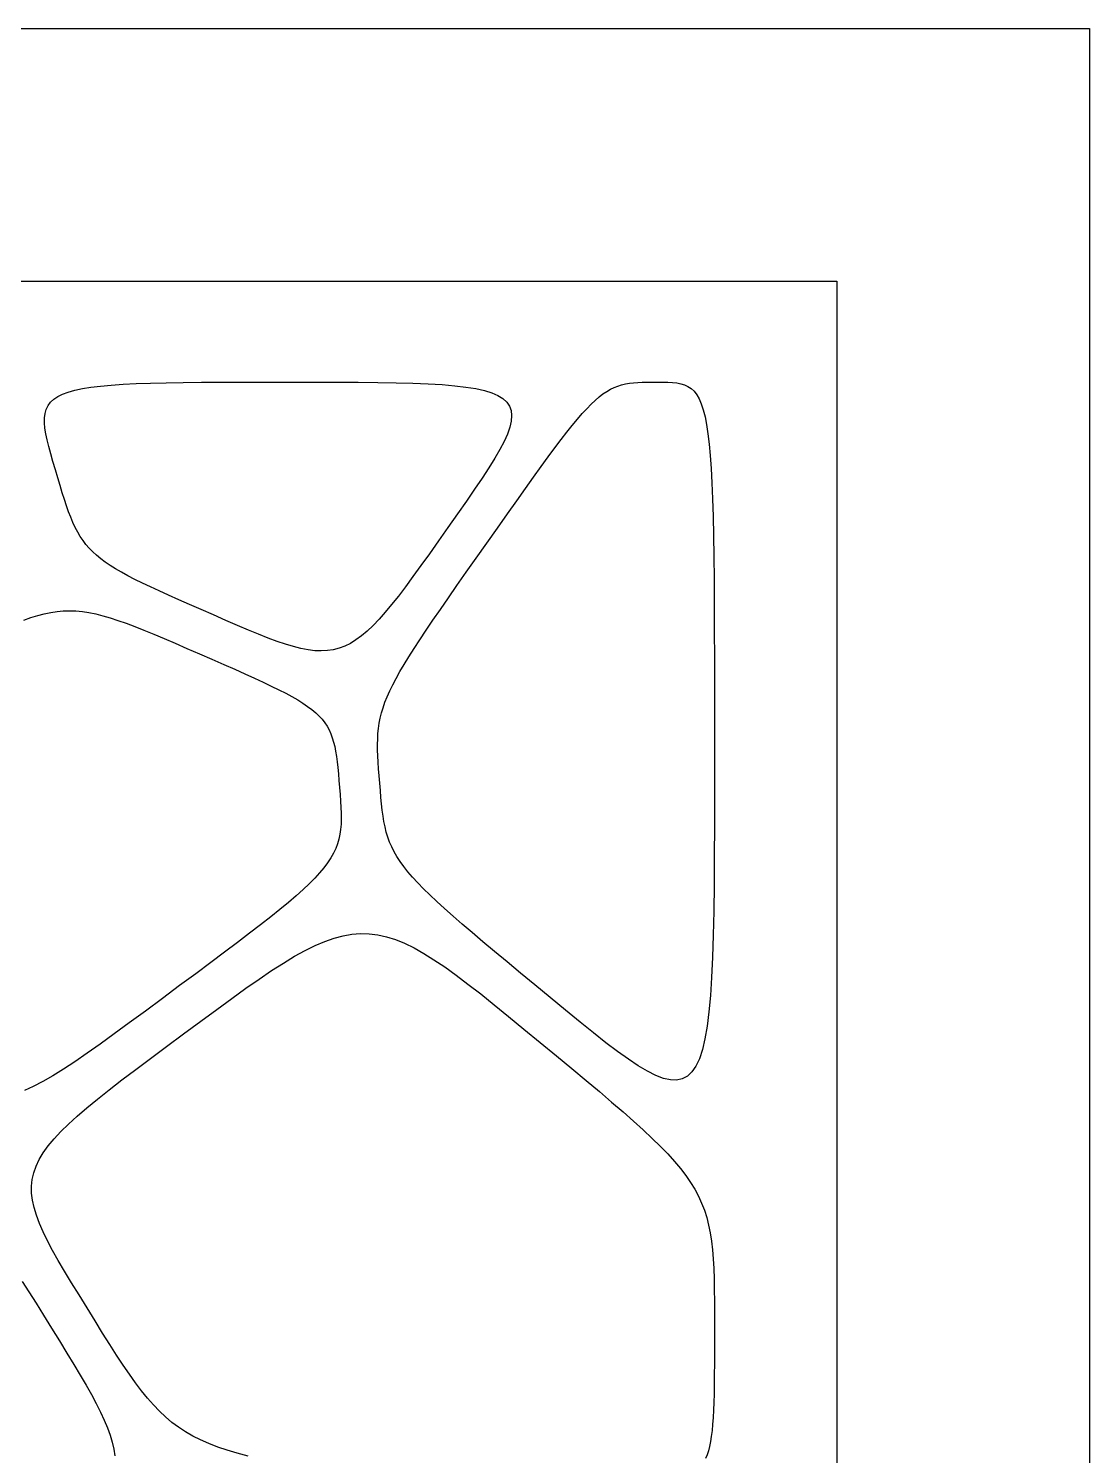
# Model space of a CAD drawing. Header units: millimetres. Extents: x 0 to 2400, y 0 to 1000.
# Drawn here: x 1980 to 2400, y 435 to 1000 of the extents above; entities that cross this region are included whole.
import ezdxf

# ---------------------------------------------------------------- set-up
doc = ezdxf.new("R2010")
doc.units = ezdxf.units.MM

msp = doc.modelspace()

# ---------------------------------------------------------------- linework, layer by layer
at = {"layer": '51'}
for p, q in [((1977.41, 503.784), (1980.05, 499.661)), ((1980.05, 499.661), (1982.85, 495.211)), ((1982.85, 495.211), (1985.82, 490.43)), ((1985.82, 490.43), (1988.97, 485.311)), ((1988.97, 485.311), (1992.13, 480.19)), ((1992.13, 480.19), (1995.07, 475.389)), ((1995.07, 475.389), (1997.81, 470.884)), ((1997.81, 470.884), (2000.33, 466.654)), ((2000.33, 466.654), (2002.65, 462.677)), ((2002.65, 462.677), (2004.75, 458.932)), ((2004.75, 458.932), (2006.65, 455.395)), ((2006.65, 455.395), (2008.34, 452.045)), ((2008.34, 452.045), (2009.81, 448.86)), ((2009.81, 448.86), (2011.08, 445.818)), ((2011.08, 445.818), (2012.14, 442.897)), ((2012.14, 442.897), (2012.99, 440.074)), ((2012.99, 440.074), (2013.63, 437.328)), ((2013.63, 437.328), (2014.06, 434.637))]:
    msp.add_line(p, q, dxfattribs=at)
at = {"layer": '56'}
for p, q in [((2097.19, 638.447), (2100.87, 639.738)), ((2100.87, 639.738), (2104.45, 640.687)), ((2104.45, 640.687), (2107.94, 641.292)), ((2107.94, 641.292), (2111.38, 641.554)), ((2111.38, 641.554), (2114.8, 641.471)), ((2114.8, 641.471), (2118.22, 641.042)), ((2118.22, 641.042), (2121.68, 640.268)), ((2121.68, 640.268), (2125.19, 639.147)), ((2125.19, 639.147), (2128.8, 637.678)), ((2085.19, 632.526), (2089.37, 634.84)), ((2089.37, 634.84), (2093.36, 636.814)), ((2093.36, 636.814), (2097.19, 638.447)), ((2128.8, 637.678), (2132.52, 635.862)), ((2132.52, 635.862), (2136.39, 633.697)), ((2136.39, 633.697), (2140.43, 631.182)), ((2076.12, 626.878), (2080.78, 629.871)), ((2080.78, 629.871), (2085.19, 632.526)), ((2140.43, 631.182), (2144.68, 628.317)), ((2144.68, 628.317), (2149.16, 625.101)), ((2065.94, 619.877), (2071.19, 623.546)), ((2071.19, 623.546), (2076.12, 626.878)), ((2149.16, 625.101), (2153.9, 621.534)), ((2060.35, 615.871), (2065.94, 619.877)), ((2153.9, 621.534), (2158.93, 617.615)), ((2158.93, 617.615), (2164.27, 613.343)), ((2048.06, 606.85), (2054.4, 611.528)), ((2054.4, 611.528), (2060.35, 615.871)), ((2164.27, 613.343), (2169.96, 608.717)), ((2041.29, 601.837), (2048.06, 606.85)), ((2169.96, 608.717), (2176.03, 603.737)), ((2034.53, 596.82), (2041.29, 601.837)), ((2176.03, 603.737), (2182.49, 598.402)), ((2028.21, 592.115), (2034.53, 596.82)), ((2182.49, 598.402), (2188.96, 593.063)), ((2022.33, 587.701), (2028.21, 592.115)), ((2188.96, 593.063), (2195.01, 588.057)), ((2195.01, 588.057), (2200.65, 583.361)), ((2011.83, 579.657), (2016.87, 583.555)), ((2016.87, 583.555), (2022.33, 587.701)), ((2200.65, 583.361), (2205.91, 578.954)), ((2007.21, 575.983), (2011.83, 579.657)), ((2205.91, 578.954), (2210.79, 574.811)), ((1999.16, 569.222), (2002.99, 572.512)), ((2002.99, 572.512), (2007.21, 575.983)), ((2210.79, 574.811), (2215.31, 570.91)), ((2215.31, 570.91), (2219.48, 567.229)), ((1992.68, 563.099), (1995.73, 566.092)), ((1995.73, 566.092), (1999.16, 569.222)), ((2219.48, 567.229), (2223.32, 563.745)), ((1987.69, 557.438), (1990, 560.221)), ((1990, 560.221), (1992.68, 563.099)), ((2223.32, 563.745), (2226.84, 560.435)), ((2226.84, 560.435), (2230.05, 557.277)), ((1984.13, 552.064), (1985.73, 554.726)), ((1985.73, 554.726), (1987.69, 557.438)), ((2230.05, 557.277), (2232.97, 554.247)), ((2232.97, 554.247), (2235.61, 551.324)), ((1981.94, 546.802), (1982.87, 549.43)), ((1982.87, 549.43), (1984.13, 552.064)), ((2235.61, 551.324), (2237.99, 548.485)), ((2237.99, 548.485), (2240.12, 545.706)), ((1981.06, 541.477), (1981.34, 544.158)), ((1981.34, 544.158), (1981.94, 546.802)), ((2240.12, 545.706), (2242.01, 542.965)), ((2242.01, 542.965), (2243.68, 540.24)), ((1981.1, 538.737), (1981.06, 541.477)), ((1981.43, 535.915), (1981.1, 538.737)), ((2243.68, 540.24), (2245.14, 537.508)), ((2245.14, 537.508), (2246.41, 534.746)), ((1982.07, 532.991), (1981.43, 535.915)), ((1982.99, 529.941), (1982.07, 532.991)), ((2246.41, 534.746), (2247.5, 531.931)), ((2247.5, 531.931), (2248.42, 529.041)), ((1984.2, 526.744), (1982.99, 529.941)), ((1985.67, 523.379), (1984.2, 526.744)), ((2248.42, 529.041), (2249.18, 526.053)), ((2249.18, 526.053), (2249.81, 522.945)), ((1987.42, 519.823), (1985.67, 523.379)), ((2249.81, 522.945), (2250.31, 519.693)), ((1989.42, 516.054), (1987.42, 519.823)), ((1991.67, 512.052), (1989.42, 516.054)), ((2250.31, 519.693), (2250.7, 516.275)), ((2250.7, 516.275), (2251, 512.669)), ((1994.17, 507.793), (1991.67, 512.052)), ((2251, 512.669), (2251.21, 508.852)), ((2251.21, 508.852), (2251.35, 504.8)), ((1996.9, 503.256), (1994.17, 507.793)), ((1999.86, 498.419), (1996.9, 503.256)), ((2251.35, 504.8), (2251.44, 500.492)), ((2003.03, 493.26), (1999.86, 498.419)), ((2251.44, 500.492), (2251.48, 495.905)), ((2006.21, 488.102), (2003.03, 493.26)), ((2251.48, 495.905), (2251.5, 491.015)), ((2009.21, 483.274), (2006.21, 488.102)), ((2251.5, 491.015), (2251.5, 485.801)), ((2012.04, 478.763), (2009.21, 483.274)), ((2251.5, 480.589), (2251.49, 475.71)), ((2251.5, 485.801), (2251.5, 480.589)), ((2014.73, 474.553), (2012.04, 478.763)), ((2251.49, 475.71), (2251.48, 471.153)), ((2017.31, 470.63), (2014.73, 474.553)), ((2019.79, 466.982), (2017.31, 470.63)), ((2251.48, 471.153), (2251.45, 466.903)), ((2022.21, 463.594), (2019.79, 466.982)), ((2024.59, 460.453), (2022.21, 463.594)), ((2251.45, 466.903), (2251.41, 462.948)), ((2026.94, 457.543), (2024.59, 460.453)), ((2251.34, 459.273), (2251.25, 455.867)), ((2251.41, 462.948), (2251.34, 459.273)), ((2029.31, 454.852), (2026.94, 457.543)), ((2031.7, 452.365), (2029.31, 454.852)), ((2034.14, 450.069), (2031.7, 452.365)), ((2251.13, 452.715), (2250.98, 449.805)), ((2251.25, 455.867), (2251.13, 452.715)), ((2036.66, 447.95), (2034.14, 450.069)), ((2039.29, 445.993), (2036.66, 447.95)), ((2250.78, 447.123), (2250.55, 444.656)), ((2250.98, 449.805), (2250.78, 447.123)), ((2042.04, 444.184), (2039.29, 445.993)), ((2044.94, 442.51), (2042.04, 444.184)), ((2048.02, 440.958), (2044.94, 442.51)), ((2051.29, 439.512), (2048.02, 440.958)), ((2250.26, 442.391), (2249.93, 440.315)), ((2250.55, 444.656), (2250.26, 442.391)), ((2054.79, 438.159), (2051.29, 439.512)), ((2058.53, 436.885), (2054.79, 438.159)), ((2062.54, 435.677), (2058.53, 436.885)), ((2066.85, 434.519), (2062.54, 435.677)), ((2249.08, 436.674), (2248.57, 435.083)), ((2249.53, 438.413), (2249.08, 436.674)), ((2249.93, 440.315), (2249.53, 438.413)), ((2248.57, 435.083), (2247.98, 433.629))]:
    msp.add_line(p, q, dxfattribs=at)
at = {"layer": '57'}
for p, q in [((1986.11, 768.218), (1988.65, 768.743)), ((1988.65, 768.743), (1991.16, 769.114)), ((1991.16, 769.114), (1993.65, 769.331)), ((1993.65, 769.331), (1996.14, 769.395)), ((1996.14, 769.395), (1998.64, 769.307)), ((1998.64, 769.307), (2001.19, 769.067)), ((2001.19, 769.067), (2003.81, 768.674)), ((2003.81, 768.674), (2006.5, 768.131)), ((1978.01, 765.711), (1980.8, 766.702)), ((1980.8, 766.702), (1983.5, 767.538)), ((1983.5, 767.538), (1986.11, 768.218)), ((2006.5, 768.131), (2009.3, 767.438)), ((2009.3, 767.438), (2012.22, 766.594)), ((2012.22, 766.594), (2015.29, 765.601)), ((2015.29, 765.601), (2018.52, 764.459)), ((2018.52, 764.459), (2021.94, 763.169)), ((2021.94, 763.169), (2025.57, 761.731)), ((2025.57, 761.731), (2029.43, 760.146)), ((2029.43, 760.146), (2033.53, 758.414)), ((2033.53, 758.414), (2037.91, 756.535)), ((2037.91, 756.535), (2042.57, 754.511)), ((2042.57, 754.511), (2047.54, 752.342)), ((2047.54, 752.342), (2052.51, 750.171)), ((2052.51, 750.171), (2057.17, 748.134)), ((2057.17, 748.134), (2061.51, 746.22)), ((2061.51, 746.22), (2065.56, 744.419)), ((2065.56, 744.419), (2069.31, 742.72)), ((2069.31, 742.72), (2072.8, 741.112)), ((2072.8, 741.112), (2076.02, 739.585)), ((2076.02, 739.585), (2078.98, 738.128)), ((2078.98, 738.128), (2081.71, 736.73)), ((2081.71, 736.73), (2084.2, 735.38)), ((2084.2, 735.38), (2086.47, 734.069)), ((2086.47, 734.069), (2088.54, 732.785)), ((2088.54, 732.785), (2090.4, 731.518)), ((2090.4, 731.518), (2092.08, 730.256)), ((2092.08, 730.256), (2093.59, 728.99)), ((2093.59, 728.99), (2094.93, 727.709)), ((2094.93, 727.709), (2096.12, 726.401)), ((2096.12, 726.401), (2097.17, 725.057)), ((2097.17, 725.057), (2098.09, 723.665)), ((2098.09, 723.665), (2098.89, 722.216)), ((2098.89, 722.216), (2099.58, 720.698)), ((2099.58, 720.698), (2100.17, 719.1)), ((2100.17, 719.1), (2100.68, 717.413)), ((2100.68, 717.413), (2101.11, 715.625)), ((2101.11, 715.625), (2101.48, 713.725)), ((2101.48, 713.725), (2101.8, 711.704)), ((2101.8, 711.704), (2102.08, 709.55)), ((2102.08, 709.55), (2102.33, 707.252)), ((2102.33, 707.252), (2102.56, 704.801)), ((2102.56, 704.801), (2102.78, 702.185)), ((2102.78, 702.185), (2103, 699.394)), ((2103, 699.394), (2103.22, 696.601)), ((2103.22, 696.601), (2103.42, 693.978)), ((2103.42, 693.978), (2103.57, 691.507)), ((2103.57, 691.507), (2103.66, 689.172)), ((2103.61, 684.84), (2103.45, 682.811)), ((2103.68, 686.955), (2103.61, 684.84)), ((2103.66, 689.172), (2103.68, 686.955)), ((2102.76, 678.939), (2102.22, 677.063)), ((2103.17, 680.849), (2102.76, 678.939)), ((2103.45, 682.811), (2103.17, 680.849)), ((2100.64, 673.349), (2099.58, 671.476)), ((2101.51, 675.206), (2100.64, 673.349)), ((2102.22, 677.063), (2101.51, 675.206)), ((2096.85, 667.616), (2095.16, 665.595)), ((2098.32, 669.571), (2096.85, 667.616)), ((2099.58, 671.476), (2098.32, 669.571)), ((2091.03, 661.287), (2088.57, 658.966)), ((2093.22, 663.491), (2091.03, 661.287)), ((2095.16, 665.595), (2093.22, 663.491)), ((2085.83, 656.511), (2082.79, 653.907)), ((2088.57, 658.966), (2085.83, 656.511)), ((2079.43, 651.134), (2075.76, 648.178)), ((2082.79, 653.907), (2079.43, 651.134)), ((2071.74, 645.021), (2067.37, 641.646)), ((2075.76, 648.178), (2071.74, 645.021)), ((2067.37, 641.646), (2062.63, 638.037)), ((2057.51, 634.177), (2052, 630.048)), ((2062.63, 638.037), (2057.51, 634.177)), ((2052, 630.048), (2046.07, 625.634)), ((2046.07, 625.634), (2039.72, 620.919)), ((2039.72, 620.919), (2032.93, 615.885)), ((2026.14, 610.854), (2019.78, 606.16)), ((2032.93, 615.885), (2026.14, 610.854)), ((2019.78, 606.16), (2013.83, 601.807)), ((2013.83, 601.807), (2008.27, 597.794)), ((2003.07, 594.126), (1998.21, 590.803)), ((2008.27, 597.794), (2003.07, 594.126)), ((1993.67, 587.828), (1989.43, 585.204)), ((1998.21, 590.803), (1993.67, 587.828)), ((1985.47, 582.931), (1981.76, 581.012)), ((1989.43, 585.204), (1985.47, 582.931)), ((1981.76, 581.012), (1978.28, 579.45))]:
    msp.add_line(p, q, dxfattribs=at)
at = {"layer": '59'}
for p, q in [((2012.63, 858.789), (2017.34, 859.105)), ((2017.34, 859.105), (2022.53, 859.357)), ((2022.53, 859.357), (2028.2, 859.554)), ((2028.2, 859.554), (2034.39, 859.702)), ((2034.39, 859.702), (2041.12, 859.808)), ((2041.12, 859.808), (2048.39, 859.879)), ((2048.39, 859.879), (2056.23, 859.922)), ((2056.23, 859.922), (2064.66, 859.944)), ((2064.66, 859.944), (2073.7, 859.952)), ((2073.7, 859.952), (2083.36, 859.953)), ((2083.36, 859.953), (2093.02, 859.952)), ((2093.02, 859.952), (2102.05, 859.938)), ((2102.05, 859.938), (2110.46, 859.901)), ((2110.46, 859.901), (2118.26, 859.83)), ((2118.26, 859.83), (2125.47, 859.712)), ((2125.47, 859.712), (2132.1, 859.536)), ((2132.1, 859.536), (2138.16, 859.291)), ((2138.16, 859.291), (2143.67, 858.965)), ((1989.85, 853.162), (1991.42, 854.232)), ((1991.42, 854.232), (1993.33, 855.184)), ((1993.33, 855.184), (1995.57, 856.023)), ((1995.57, 856.023), (1998.18, 856.758)), ((1998.18, 856.758), (2001.18, 857.395)), ((2001.18, 857.395), (2004.57, 857.941)), ((2004.57, 857.941), (2008.38, 858.404)), ((2008.38, 858.404), (2012.63, 858.789)), ((2143.67, 858.965), (2148.63, 858.546)), ((2148.63, 858.546), (2153.06, 858.022)), ((2153.06, 858.022), (2156.98, 857.383)), ((2156.98, 857.383), (2160.39, 856.616)), ((2160.39, 856.616), (2163.31, 855.711)), ((2163.31, 855.711), (2165.74, 854.654)), ((2165.74, 854.654), (2167.71, 853.436)), ((2167.71, 853.436), (2169.23, 852.043)), ((1986.42, 847.554), (1986.88, 849.169)), ((1986.88, 849.169), (1987.6, 850.638)), ((1987.6, 850.638), (1988.58, 851.966)), ((1988.58, 851.966), (1989.85, 853.162)), ((2169.23, 852.043), (2170.3, 850.465)), ((2170.3, 850.465), (2170.95, 848.69)), ((2170.95, 848.69), (2171.17, 846.707)), ((1986.18, 843.856), (1986.2, 845.785)), ((1986.36, 841.759), (1986.18, 843.856)), ((1986.2, 845.785), (1986.42, 847.554)), ((2171, 844.503), (2170.43, 842.068)), ((2171.17, 846.707), (2171, 844.503)), ((1986.72, 839.487), (1986.36, 841.759)), ((1987.24, 837.033), (1986.72, 839.487)), ((1987.89, 834.391), (1987.24, 837.033)), ((2168.16, 836.456), (2166.5, 833.255)), ((2169.48, 839.389), (2168.16, 836.456)), ((2170.43, 842.068), (2169.48, 839.389)), ((1988.67, 831.553), (1987.89, 834.391)), ((1989.54, 828.513), (1988.67, 831.553)), ((2166.5, 833.255), (2164.49, 829.777)), ((1990.5, 825.263), (1989.54, 828.513)), ((1991.46, 822.012), (1990.5, 825.263)), ((2162.15, 826.009), (2159.49, 821.94)), ((2164.49, 829.777), (2162.15, 826.009)), ((1992.38, 818.966), (1991.46, 822.012)), ((2159.49, 821.94), (2156.54, 817.558)), ((1993.25, 816.114), (1992.38, 818.966)), ((1994.1, 813.443), (1993.25, 816.114)), ((2156.54, 817.558), (2153.29, 812.851)), ((1994.93, 810.943), (1994.1, 813.443)), ((1995.76, 808.601), (1994.93, 810.943)), ((1996.61, 806.406), (1995.76, 808.601)), ((2153.29, 812.851), (2149.76, 807.809)), ((1997.47, 804.347), (1996.61, 806.406)), ((1998.38, 802.412), (1997.47, 804.347)), ((2149.76, 807.809), (2145.97, 802.419)), ((1999.33, 800.589), (1998.38, 802.412)), ((2000.35, 798.867), (1999.33, 800.589)), ((2001.44, 797.234), (2000.35, 798.867)), ((2002.62, 795.678), (2001.44, 797.234)), ((2142.17, 797.029), (2138.61, 791.992)), ((2145.97, 802.419), (2142.17, 797.029)), ((2003.9, 794.188), (2002.62, 795.678)), ((2005.29, 792.753), (2003.9, 794.188)), ((2006.8, 791.361), (2005.29, 792.753)), ((2008.46, 790), (2006.8, 791.361)), ((2138.61, 791.992), (2135.26, 787.3)), ((2010.26, 788.658), (2008.46, 790)), ((2012.22, 787.324), (2010.26, 788.658)), ((2014.37, 785.987), (2012.22, 787.324)), ((2016.7, 784.635), (2014.37, 785.987)), ((2135.26, 787.3), (2132.11, 782.946)), ((2019.23, 783.255), (2016.7, 784.635)), ((2021.97, 781.838), (2019.23, 783.255)), ((2024.94, 780.371), (2021.97, 781.838)), ((2028.15, 778.842), (2024.94, 780.371)), ((2132.11, 782.946), (2129.14, 778.924)), ((2031.61, 777.24), (2028.15, 778.842)), ((2035.33, 775.553), (2031.61, 777.24)), ((2039.33, 773.77), (2035.33, 775.553)), ((2126.33, 775.226), (2123.65, 771.845)), ((2129.14, 778.924), (2126.33, 775.226)), ((2043.62, 771.879), (2039.33, 773.77)), ((2048.21, 769.869), (2043.62, 771.879)), ((2053.11, 767.728), (2048.21, 769.869)), ((2121.1, 768.774), (2118.66, 766.007)), ((2123.65, 771.845), (2121.1, 768.774)), ((2058.02, 765.589), (2053.11, 767.728)), ((2062.62, 763.601), (2058.02, 765.589)), ((2066.92, 761.769), (2062.62, 763.601)), ((2116.29, 763.536), (2114, 761.355)), ((2118.66, 766.007), (2116.29, 763.536)), ((2070.96, 760.1), (2066.92, 761.769)), ((2074.75, 758.602), (2070.96, 760.1)), ((2078.3, 757.282), (2074.75, 758.602)), ((2109.53, 757.832), (2107.32, 756.476)), ((2111.75, 759.455), (2109.53, 757.832)), ((2114, 761.355), (2111.75, 759.455)), ((2081.63, 756.146), (2078.3, 757.282)), ((2084.78, 755.202), (2081.63, 756.146)), ((2087.74, 754.457), (2084.78, 755.202)), ((2090.55, 753.916), (2087.74, 754.457)), ((2093.21, 753.589), (2090.55, 753.916)), ((2095.76, 753.481), (2093.21, 753.589)), ((2098.2, 753.599), (2095.76, 753.481)), ((2100.56, 753.951), (2098.2, 753.599)), ((2102.85, 754.543), (2100.56, 753.951)), ((2105.1, 755.382), (2102.85, 754.543)), ((2107.32, 756.476), (2105.1, 755.382))]:
    msp.add_line(p, q, dxfattribs=at)
at = {"layer": '60'}
for p, q in [((2214.71, 858.858), (2216.23, 859.22)), ((2216.23, 859.22), (2217.79, 859.491)), ((2217.79, 859.491), (2219.4, 859.686)), ((2219.4, 859.686), (2221.1, 859.817)), ((2221.1, 859.817), (2222.88, 859.896)), ((2222.88, 859.896), (2224.76, 859.936)), ((2224.76, 859.936), (2226.75, 859.951)), ((2226.75, 859.951), (2228.87, 859.953)), ((2228.87, 859.953), (2230.99, 859.949)), ((2230.99, 859.949), (2232.97, 859.914)), ((2232.97, 859.914), (2234.82, 859.819)), ((2234.82, 859.819), (2236.55, 859.634)), ((2236.55, 859.634), (2238.15, 859.33)), ((2238.15, 859.33), (2239.63, 858.875)), ((2204.27, 852.73), (2205.84, 854.081)), ((2205.84, 854.081), (2207.36, 855.251)), ((2207.36, 855.251), (2208.85, 856.255)), ((2208.85, 856.255), (2210.31, 857.105)), ((2210.31, 857.105), (2211.77, 857.813)), ((2211.77, 857.813), (2213.23, 858.393)), ((2213.23, 858.393), (2214.71, 858.858)), ((2239.63, 858.875), (2241, 858.241)), ((2241, 858.241), (2242.26, 857.398)), ((2242.26, 857.398), (2243.41, 856.314)), ((2243.41, 856.314), (2244.46, 854.961)), ((2244.46, 854.961), (2245.42, 853.309)), ((2199.12, 847.472), (2200.92, 849.439)), ((2200.92, 849.439), (2202.63, 851.187)), ((2202.63, 851.187), (2204.27, 852.73)), ((2245.42, 853.309), (2246.29, 851.327)), ((2246.29, 851.327), (2247.07, 848.986)), ((2247.07, 848.986), (2247.77, 846.255)), ((2193.05, 840.133), (2195.2, 842.832)), ((2195.2, 842.832), (2197.22, 845.274)), ((2197.22, 845.274), (2199.12, 847.472)), ((2247.77, 846.255), (2248.39, 843.105)), ((2248.39, 843.105), (2248.94, 839.505)), ((2188.3, 833.914), (2190.75, 837.165)), ((2190.75, 837.165), (2193.05, 840.133)), ((2248.94, 839.505), (2249.41, 835.427)), ((2185.67, 830.367), (2188.3, 833.914)), ((2249.41, 835.427), (2249.83, 830.838)), ((2249.83, 830.838), (2250.19, 825.712)), ((2179.85, 822.337), (2182.86, 826.513)), ((2182.86, 826.513), (2185.67, 830.367)), ((2250.19, 825.712), (2250.49, 820.015)), ((2176.63, 817.828), (2179.85, 822.337)), ((2250.49, 820.015), (2250.74, 813.72)), ((2173.18, 812.972), (2176.63, 817.828)), ((2169.5, 807.756), (2173.18, 812.972)), ((2250.74, 813.72), (2250.94, 806.796)), ((2165.56, 802.168), (2169.5, 807.756)), ((2250.94, 806.796), (2251.11, 799.212)), ((2161.35, 796.195), (2165.56, 802.168)), ((2251.11, 799.212), (2251.24, 790.94)), ((2157.14, 790.22), (2161.35, 796.195)), ((2153.21, 784.625), (2157.14, 790.22)), ((2251.24, 790.94), (2251.33, 781.949)), ((2149.54, 779.389), (2153.21, 784.625)), ((2251.33, 781.949), (2251.4, 772.209)), ((2142.95, 769.921), (2146.12, 774.494)), ((2146.12, 774.494), (2149.54, 779.389)), ((2140.02, 765.649), (2142.95, 769.921)), ((2251.4, 772.209), (2251.45, 761.69)), ((2137.32, 761.662), (2140.02, 765.649)), ((2132.56, 754.459), (2134.83, 757.938)), ((2134.83, 757.938), (2137.32, 761.662)), ((2251.45, 761.69), (2251.48, 750.363)), ((2130.49, 751.206), (2132.56, 754.459)), ((2126.94, 745.3), (2128.62, 748.159)), ((2128.62, 748.159), (2130.49, 751.206)), ((2251.48, 750.363), (2251.49, 738.197)), ((2124.09, 740.068), (2125.43, 742.61)), ((2125.43, 742.61), (2126.94, 745.3)), ((2121, 733.148), (2121.88, 735.356)), ((2121.88, 735.356), (2122.91, 737.657)), ((2122.91, 737.657), (2124.09, 740.068)), ((2251.49, 738.197), (2251.5, 725.162)), ((2119.64, 728.929), (2120.26, 731.012)), ((2120.26, 731.012), (2121, 733.148)), ((2118.45, 722.811), (2118.74, 724.848)), ((2118.74, 724.848), (2119.13, 726.881)), ((2119.13, 726.881), (2119.64, 728.929)), ((2251.5, 725.162), (2251.5, 711.228)), ((2118.09, 716.485), (2118.13, 718.649)), ((2118.13, 718.649), (2118.25, 720.751)), ((2118.25, 720.751), (2118.45, 722.811)), ((2118.12, 714.241), (2118.09, 716.485)), ((2118.21, 711.897), (2118.12, 714.241)), ((2118.34, 709.434), (2118.21, 711.897)), ((2118.52, 706.834), (2118.34, 709.434)), ((2118.73, 704.076), (2118.52, 706.834)), ((2251.5, 711.228), (2251.5, 697.297)), ((2118.96, 701.143), (2118.73, 704.076)), ((2119.2, 698.209), (2118.96, 701.143)), ((2119.43, 695.454), (2119.2, 698.209)), ((2119.68, 692.86), (2119.43, 695.454)), ((2251.5, 697.297), (2251.48, 684.274)), ((2119.95, 690.409), (2119.68, 692.86)), ((2120.26, 688.086), (2119.95, 690.409)), ((2120.62, 685.873), (2120.26, 688.086)), ((2121.05, 683.752), (2120.62, 685.873)), ((2251.48, 684.274), (2251.44, 672.143)), ((2121.56, 681.707), (2121.05, 683.752)), ((2122.16, 679.721), (2121.56, 681.707)), ((2122.87, 677.776), (2122.16, 679.721)), ((2123.7, 675.855), (2122.87, 677.776)), ((2124.66, 673.941), (2123.7, 675.855)), ((2125.77, 672.017), (2124.66, 673.941)), ((2127.04, 670.066), (2125.77, 672.017)), ((2128.49, 668.071), (2127.04, 670.066)), ((2130.12, 666.015), (2128.49, 668.071)), ((2251.44, 672.143), (2251.36, 660.882)), ((2131.96, 663.88), (2130.12, 666.015)), ((2134.01, 661.65), (2131.96, 663.88)), ((2136.29, 659.307), (2134.01, 661.65)), ((2138.82, 656.834), (2136.29, 659.307)), ((2141.6, 654.215), (2138.82, 656.834)), ((2251.36, 660.882), (2251.23, 650.473)), ((2144.64, 651.431), (2141.6, 654.215)), ((2147.98, 648.466), (2144.64, 651.431)), ((2251.23, 650.473), (2251.03, 640.897)), ((2151.61, 645.303), (2147.98, 648.466)), ((2155.55, 641.925), (2151.61, 645.303)), ((2159.82, 638.315), (2155.55, 641.925)), ((2251.03, 640.897), (2250.75, 632.135)), ((2164.42, 634.455), (2159.82, 638.315)), ((2169.37, 630.328), (2164.42, 634.455)), ((2174.69, 625.917), (2169.37, 630.328)), ((2250.75, 632.135), (2250.38, 624.167)), ((2180.39, 621.206), (2174.69, 625.917)), ((2250.38, 624.167), (2249.91, 616.975)), ((2186.48, 616.176), (2180.39, 621.206)), ((2192.57, 611.153), (2186.48, 616.176)), ((2249.91, 616.975), (2249.32, 610.538)), ((2198.27, 606.484), (2192.57, 611.153)), ((2249.32, 610.538), (2248.59, 604.84)), ((2203.59, 602.188), (2198.27, 606.484)), ((2248.59, 604.84), (2247.73, 599.859)), ((2208.54, 598.285), (2203.59, 602.188)), ((2247.73, 599.859), (2246.7, 595.577)), ((2213.14, 594.793), (2208.54, 598.285)), ((2217.4, 591.732), (2213.14, 594.793)), ((2246.7, 595.577), (2245.51, 591.974)), ((2221.33, 589.122), (2217.4, 591.732)), ((2224.95, 586.98), (2221.33, 589.122)), ((2244.13, 589.032), (2242.56, 586.732)), ((2245.51, 591.974), (2244.13, 589.032)), ((2228.26, 585.327), (2224.95, 586.98)), ((2231.29, 584.181), (2228.26, 585.327)), ((2234.04, 583.561), (2231.29, 584.181)), ((2236.53, 583.487), (2234.04, 583.561)), ((2238.77, 583.979), (2236.53, 583.487)), ((2240.78, 585.054), (2238.77, 583.979)), ((2242.56, 586.732), (2240.78, 585.054))]:
    msp.add_line(p, q, dxfattribs=at)
at = {"layer": 'frame'}
for p, q in [((0, 1000), (2400, 1000)), ((2400, 1000), (2400, 0)), ((100, 900), (2300, 900)), ((2300, 900), (2300, 100))]:
    msp.add_line(p, q, dxfattribs=at)

doc.saveas('drawing.dxf')
